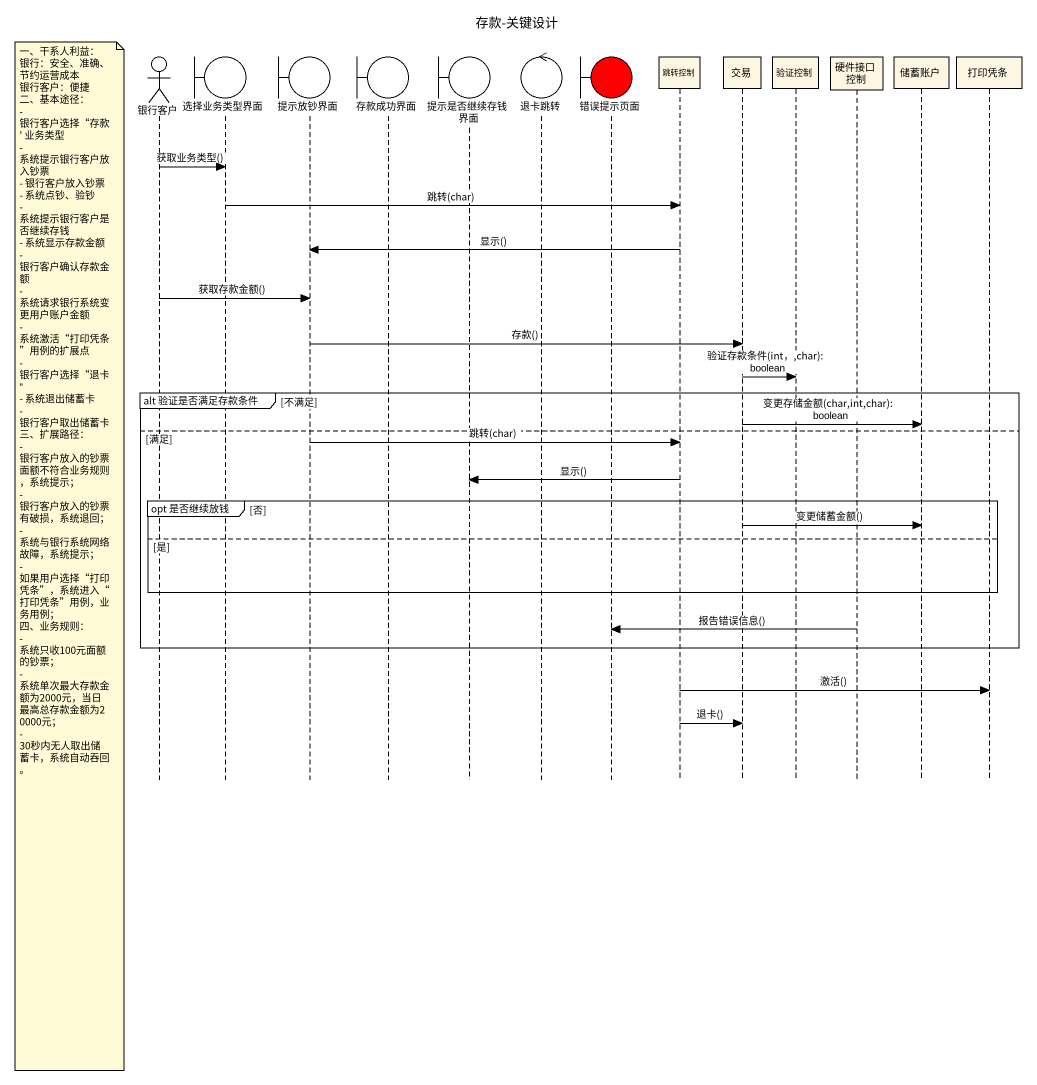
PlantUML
@startuml
title 存款-关键设计
hide footbox
actor 银行客户
boundary 选择业务类型界面
boundary 提示放钞界面
boundary 存款成功界面
boundary 提示是否继续存钱界面
control 退卡跳转
boundary 错误提示页面 #FF0000
participant 跳转控制
participant 交易
participant 验证控制
participant 硬件接口控制
participant 储蓄账户
participant 打印凭条

银行客户 -> 选择业务类型界面 : 获取业务类型()
选择业务类型界面 -> 跳转控制 : 跳转(char)
跳转控制 -> 提示放钞界面 : 显示()
银行客户 -> 提示放钞界面 : 获取存款金额()
提示放钞界面 -> 交易 : 存款()
交易 -> 验证控制 : 验证存款条件(int，,char): boolean
group alt 验证是否满足存款条件 [不满足]
  交易 -> 储蓄账户 : 变更存储金额(char,int,char): boolean
else 满足
  提示放钞界面 -> 跳转控制 : 跳转(char)
  跳转控制 -> 提示是否继续存钱界面 : 显示()
  group opt 是否继续放钱 [否]
    交易 -> 储蓄账户 : 变更储蓄金额()
  else 是
    note left of 银行客户
      一、干系人利益：
      银行：安全、准确、节约运营成本
      银行客户：便捷
      二、基本途径：
      - 银行客户选择“存款' 业务类型
      - 系统提示银行客户放入钞票
      - 银行客户放入钞票
      - 系统点钞、验钞
      - 系统提示银行客户是否继续存钱
      - 系统显示存款金额
      - 银行客户确认存款金额
      - 系统请求银行系统变更用户账户金额
      - 系统激活“打印凭条”用例的扩展点
      - 银行客户选择“退卡”
      - 系统退出储蓄卡
      - 银行客户取出储蓄卡
      三、扩展路径：
      - 银行客户放入的钞票面额不符合业务规则，系统提示；
      - 银行客户放入的钞票有破损，系统退回；
      - 系统与银行系统网络故障，系统提示；
      - 如果用户选择“打印凭条”，系统进入“打印凭条”用例，业务用例；
      四、业务规则：
      - 系统只收100元面额的钞票；
      - 系统单次最大存款金额为2000元，当日最高总存款金额为20000元；
      - 30秒内无人取出储蓄卡，系统自动吞回。
    end note
  end
  硬件接口控制 -> 错误提示页面 : 报告错误信息()
end
跳转控制 -> 打印凭条 : 激活()
跳转控制 -> 交易 : 退卡()
@enduml
